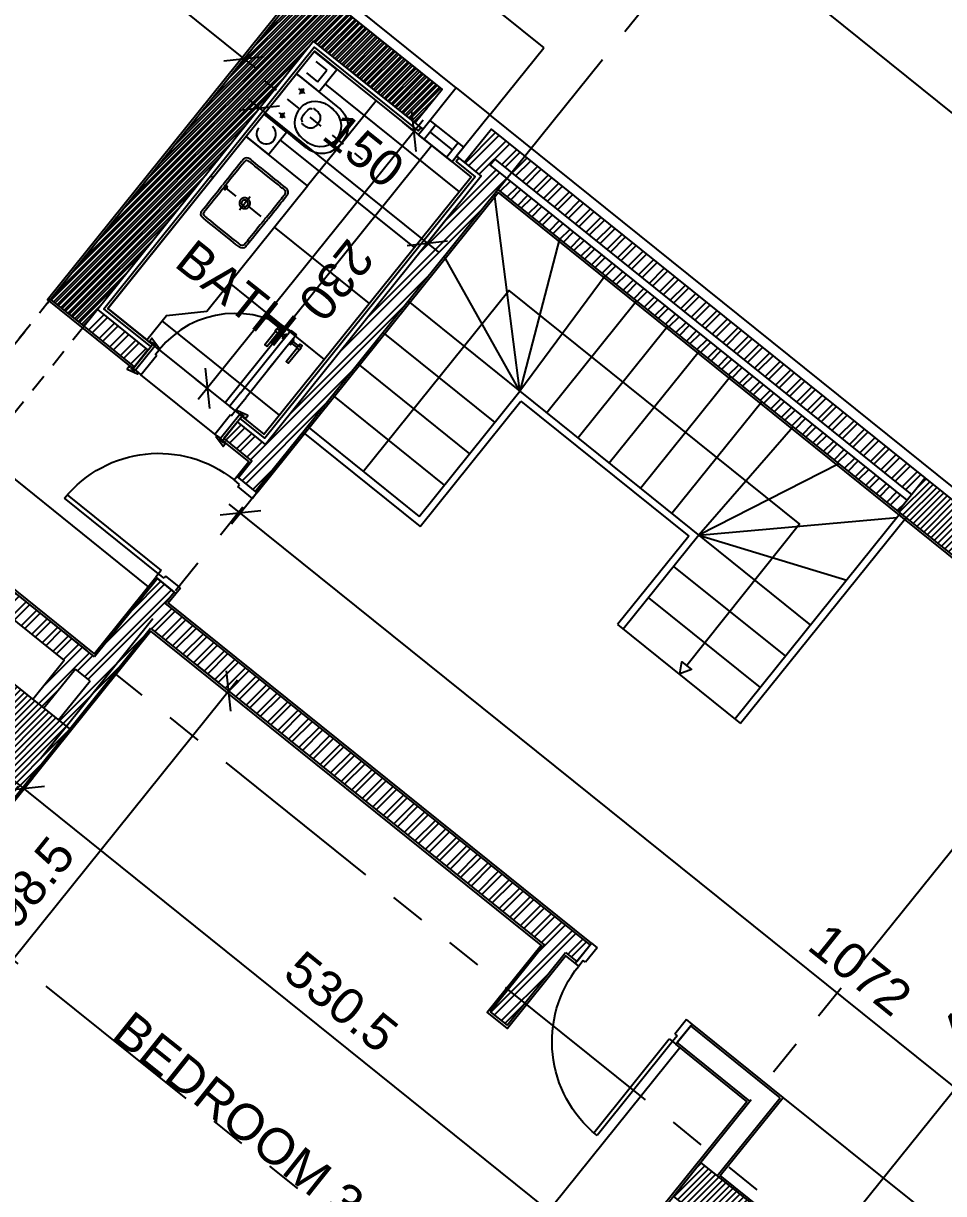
# Model space of a CAD drawing. Extents: x 186.8 to 246.9, y -2.6 to 70.8.
# Drawn here: x 222.35 to 228.77, y 35.06 to 43.21 of the extents above; entities that cross this region are included whole.
import ezdxf
from ezdxf.enums import TextEntityAlignment as Align

# ---------------------------------------------------------------- set-up
doc = ezdxf.new("R2010")
doc.units = 0
doc.header["$MEASUREMENT"] = 0
doc.header["$PDMODE"] = 35
doc.header["$PDSIZE"] = 0.3
for name, pattern in [('AXIS_100$0$A-AXIS$0$PHANTOM', [2.5, 1.25, -0.25, 0.25, -0.25, 0.25, -0.25]), ('CENTER', [2, 1.25, -0.25, 0.25, -0.25]), ('DASHDOTX2', [50.8, 25.4, -12.7, 0, -12.7]), ('S-9-10TH$0$HIDDEN2', [0.1875, 0.125, -0.0625])]:
    doc.linetypes.add(name, pattern=pattern)
doc.layers.get('0').update_dxf_attribs({"linetype": 'CONTINUOUS'})
doc.layers.get('DEFPOINTS').update_dxf_attribs({"linetype": 'CONTINUOUS'})
for name, color, linetype in [('A-ALU', 9, 'CONTINUOUS'), ('A-AXIS-SANITARY', 10, 'DASHDOTX2'), ('A-closet', 252, 'CONTINUOUS'), ('a-dim', 3, 'CONTINUOUS'), ('A-DOORS', 1, 'CONTINUOUS'), ('A-FLOR-PFIX', 61, 'CONTINUOUS'), ('A-FLOR-STRS-ARO', 1, 'CONTINUOUS'), ('A-HATCH-CONC', 8, 'CONTINUOUS'), ('A-HATCH-WALL', 8, 'CONTINUOUS'), ('A-MECHANICAL', 255, 'CONTINUOUS'), ('A-NOMENCLATURE', 3, 'CONTINUOUS'), ('A-PLASTER', 8, 'CONTINUOUS'), ('A-PORTE', 1, 'CONTINUOUS'), ('A-PROJ-TIL-BATH', 8, 'CONTINUOUS'), ('A-PROJECTION', 9, 'CONTINUOUS'), ('a-revetement', 1, 'CONTINUOUS'), ('A-SANIT', 95, 'CONTINUOUS'), ('A-SECT-TILE', 12, 'CONTINUOUS'), ('A-STAIR', 9, 'CONTINUOUS'), ('A-WALL', 4, 'CONTINUOUS'), ('AXIS_100$0$A-AXIS-100', 10, 'AXIS_100$0$A-AXIS$0$PHANTOM'), ('S-9-10TH$0$A-STR 9-10TH', 2, 'CONTINUOUS'), ('S-9-10TH$0$S-DROPBEAM 9-10th', 2, 'S-9-10TH$0$HIDDEN2')]:
    doc.layers.add(name, color=color, linetype=linetype)
doc.styles.add('A100-STEXT', font='ARIAL.TTF', dxfattribs={"height": 0.25})
doc.dimstyles.new('A100-DIM', dxfattribs={"dimtxt": 0.25, "dimasz": 0.2, "dimexe": 0.1, "dimexo": 0.3, "dimgap": 0.1, "dimtad": 1, "dimlfac": 100, "dimrnd": 0.5, "dimdsep": 46, "dimtxsty": 'A100-STEXT', "dimblk1": 'OBLIQUE', "dimblk2": 'OBLIQUE', "dimsah": 1, "dimcen": -0.05, "dimdle": 0.1, "dimclrd": 15, "dimclre": 15, "dimclrt": 256, "dimadec": 0, "dimazin": 0, "dimtfac": 0.28, "dimtix": 1, "dimtmove": 2, "dimatfit": 3, "dimldrblk": 'OBLIQUE', "dimfxl": 0, "dimtolj": 1, "dimarcsym": 0})
pattern_1 = [(45, (195.38718, -3e-10), (-0.06629126, 0.06629126), []), (45, (195.43137, -3e-10), (-0.06629126, 0.06629126), [])]
pattern_2 = [(45, (195.387175, -3e-10), (-0.022097087, 0.022097087), [])]
pattern_3 = [(45, (195.38718, -3e-10), (-0.06629126, 0.06629126), []), (45, (195.43137, -3e-10), (-0.06629126, 0.06629126), [])]

# ---------------------------------------------------------------- blocks, each defined once
blk = doc.blocks.new('P90E18D')
at = {"layer": 'A-PORTE'}
for p, q in [((0, 0), (0.05, 0)), ((0, -0.18), (0, 0)), ((0.05, 0), (0.05, -0.13)), ((0.9, 0), (0.85, 0)), ((0.85, 0), (0.85, -0.13)), ((0.9, -0.18), (0.9, 0)), ((0.05, -0.13), (0.03, -0.13)), ((0.03, -0.13), (0.03, -0.18)), ((0.85, -0.13), (0.87, -0.13)), ((0.87, -0.13), (0.87, -0.18)), ((0.03, -0.18), (0, -0.18)), ((0.06, -0.18), (0.02, -0.18)), ((0.03, -0.18), (0.03, -1.02)), ((0.06, -1.02), (0.06, -0.18)), ((0.87, -0.18), (0.9, -0.18))]:
    blk.add_line(p, q, dxfattribs=at)
blk.add_arc((0.03, -0.18), 0.84, 270, 360, dxfattribs=at)
blk = doc.blocks.new('_OBLIQUE')
at = {"color": 0, "linetype": 'ByBlock'}
blk.add_line((-0.5, -0.5), (0.5, 0.5), dxfattribs=at)
blk = doc.blocks.new('*D47')
at = {"layer": 'a-dim', "color": 15, "lineweight": -2}
for p, q in [((221.5337, 44.8634), (223.9689, 42.905)), ((221.6736, 44.8778), (221.549, 44.7228)), ((223.624, 42.6356), (223.9537, 43.0456))]:
    blk.add_line(p, q, dxfattribs=at)
at = {"layer": 'DEFPOINTS', "color": 0}
for p in [(221.8616, 45.1116), (223.891, 42.9677), (223.436, 42.4019)]:
    blk.add_point(p, dxfattribs=at)
at = {"layer": 'a-dim', "color": 15, "lineweight": -2, "xscale": 0.2, "yscale": 0.2, "zscale": 0.2}
for p, rotation in [((221.6116, 44.8007), 141.1937093677379), ((223.891, 42.9677), 321.1937093677379)]:
    blk.add_blockref('_OBLIQUE', p, dxfattribs=dict(at, rotation=rotation))
at = {"layer": 'a-dim', "insert": (222.894, 44.0616), "char_height": 0.25, "attachment_point": 5, "rotation": 321.19371, "style": 'A100-STEXT'}
blk.add_mtext('\\A1;292.5', dxfattribs=at)
blk = doc.blocks.new('A$C4412624D')
for points in [[(-363.316505, 205.931824, 0), (-369.377186, 205.812927, 0), (-385.619804, 204.401184, 0), (-409.135235, 200.113983, 0), (-437.014357, 191.368836, 0), (-466.348038, 176.583069, 0), (-494.227158, 154.174194, 0), (-517.742592, 122.559601, 0), (-533.985207, 80.156738, 0), (-540.045876, 25.382996, 0)], [(-497.934326, 27.701111, 0), (-497.803253, 31.697464, 0), (-496.723526, 42.562134, 0), (-493.665352, 58.608521, 0), (-487.598946, 78.150055, 0), (-477.494526, 99.500153, 0), (-462.322313, 120.972229, 0), (-441.052518, 140.879669, 0), (-412.655359, 157.53595, 0), (-376.101051, 169.254425, 0)], [(-283.871368, 169.254578, 0), (-285.531082, 169.495087, 0), (-290.24971, 170.096344, 0), (-297.636414, 170.87796, 0), (-307.300392, 171.659577, 0), (-318.850838, 172.260834, 0), (-331.896935, 172.501343, 0), (-346.047874, 172.200714, 0), (-360.912849, 171.17862, 0), (-376.101044, 169.254608, 0)], [(-7.305237, 205.931824, 0), (-19.51413, 205.931824, 0), (-52.233948, 205.931824, 0), (-99.604431, 205.931824, 0), (-155.76532, 205.931824, 0), (-214.856354, 205.931793, 0), (-271.017242, 205.931793, 0), (-318.387726, 205.931793, 0), (-351.107536, 205.931763, 0), (-363.316406, 205.931763, 0)], [(-167.899292, 27.713638, 0), (-167.94632, 31.783478, 0), (-168.779755, 42.831787, 0), (-171.43811, 59.116745, 0), (-176.960022, 78.896546, 0), (-186.383972, 100.429382, 0), (-200.748535, 121.973389, 0), (-221.092255, 141.786835, 0), (-248.453674, 158.127808, 0), (-283.871368, 169.254547, 0)], [(-7.305237, 205.931824, 0), (-7.054718, 205.891724, 0), (-6.383331, 205.746399, 0), (-5.411285, 205.458283, 0), (-4.258881, 204.989777, 0), (-3.046356, 204.303314, 0), (-1.893951, 203.361298, 0), (-0.921936, 202.126221, 0), (-0.250519, 200.560455, 0), (0, 198.626465, 0)], [(-0.000031, 198.626618, 0), (-0.000031, 186.942688, 0), (-0.000031, 155.629791, 0), (-0.000031, 110.296204, 0), (-0.000031, 56.550171, 0), (0, 0, 0), (0, -53.746025, 0), (0, -99.079628, 0), (0.000031, -130.392528, 0), (0.000031, -142.076446, 0)], [(-239.127029, 93.496338, 0), (-244.453003, 93.570557, 0), (-249.945557, 93.674713, 0), (-255.392944, 93.798554, 0), (-260.583328, 93.931671, 0), (-265.304947, 94.063751, 0), (-269.345993, 94.184479, 0), (-272.494675, 94.283508, 0), (-274.5392, 94.350495, 0), (-275.267776, 94.375122, 0), (-275.267746, 94.375122, 0), (-277.177994, 94.160919, 0), (-282.297455, 93.202637, 0), (-289.709213, 91.026795, 0), (-298.496338, 87.159912, 0), (-307.741928, 81.128479, 0), (-316.529068, 72.45903, 0), (-323.940826, 60.67807, 0), (-329.060295, 45.312103, 0), (-330.970551, 25.887634, 0)], [(-222.988953, 73.828949, 0), (-223.338638, 74.133179, 0), (-224.304276, 74.948532, 0), (-225.760712, 76.128952, 0), (-227.582809, 77.528443, 0), (-229.645447, 79.000946, 0), (-231.823486, 80.400421, 0), (-233.99176, 81.580872, 0), (-236.025146, 82.39621, 0), (-237.798523, 82.70047, 0)], [(-128.633087, 134.554077, 0), (-126.879395, 134.554077, 0), (-122.179504, 134.554077, 0), (-115.375183, 134.554077, 0), (-107.308197, 134.554077, 0), (-98.820343, 134.554108, 0), (-90.753357, 134.554108, 0), (-83.949036, 134.554108, 0), (-79.249146, 134.554138, 0), (-77.495453, 134.554138, 0)], [(-93.019531, 135.467438, 0), (-93.196075, 137.437134, 0), (-93.705109, 139.291046, 0), (-94.515656, 140.998169, 0), (-95.596771, 142.527588, 0), (-96.917511, 143.848328, 0), (-98.446899, 144.929444, 0), (-100.154022, 145.740021, 0), (-102.007935, 146.249054, 0), (-103.977631, 146.425629, 0), (-103.977631, 146.425537, 0), (-105.947327, 146.248993, 0), (-107.801239, 145.73996, 0), (-109.508362, 144.929413, 0), (-111.03775, 143.848328, 0), (-112.358459, 142.527588, 0), (-113.439575, 140.99823, 0), (-114.250092, 139.291107, 0), (-114.759094, 137.437256, 0), (-114.935638, 135.46759, 0), (-114.93573, 135.467438, 0), (-114.759186, 133.497742, 0), (-114.250153, 131.643829, 0), (-113.439606, 129.936707, 0), (-112.35849, 128.407288, 0), (-111.03775, 127.086548, 0), (-109.508362, 126.005432, 0), (-107.801239, 125.194855, 0), (-105.947327, 124.685822, 0), (-103.977631, 124.509247, 0), (-103.977631, 124.509339, 0), (-102.007935, 124.685883, 0), (-100.154022, 125.194916, 0), (-98.446899, 126.005463, 0), (-96.917511, 127.086548, 0), (-95.596802, 128.407288, 0), (-94.515686, 129.936646, 0), (-93.70517, 131.643768, 0), (-93.196167, 133.49762, 0), (-93.019623, 135.467285, 0)], [(-103.977631, 156.470307, 0), (-103.977631, 154.841889, 0), (-103.977631, 150.477722, 0), (-103.977631, 144.159454, 0), (-103.977631, 136.668732, 0), (-103.977661, 128.787171, 0), (-103.977661, 121.296448, 0), (-103.977661, 114.97818, 0), (-103.977692, 110.614014, 0), (-103.977692, 108.985626, 0)], [(-363.316505, -149.381658, 0), (-369.377186, -149.461094, 0), (-385.619804, -148.580885, 0), (-409.135235, -145.063267, 0), (-437.014357, -137.230472, 0), (-466.348038, -123.404728, 0), (-494.227158, -101.908272, 0), (-517.742592, -71.063339, 0), (-533.985207, -29.192154, 0), (-540.045876, 25.383057, 0)], [(-497.934326, 27.701111, 0), (-497.877174, 23.658875, 0), (-496.982231, 12.679642, 0), (-494.164284, -3.515335, 0), (-488.338104, -23.204819, 0), (-478.41848, -44.667587, 0), (-463.320183, -66.182388, 0), (-441.957998, -86.028, 0), (-413.246702, -102.483177, 0), (-376.101074, -113.826691, 0)], [(-239.127029, -38.068466, 0), (-244.453003, -38.14267, 0), (-249.945557, -38.246841, 0), (-255.392944, -38.370651, 0), (-260.583328, -38.503769, 0), (-265.304947, -38.635849, 0), (-269.345993, -38.756561, 0), (-272.494675, -38.855591, 0), (-274.5392, -38.922577, 0), (-275.267776, -38.947189, 0), (-275.267746, -38.947235, 0), (-277.177994, -38.733047, 0), (-282.297455, -37.774811, 0), (-289.709213, -35.599045, 0), (-298.496338, -31.732208, 0), (-307.741928, -25.700821, 0), (-316.529068, -17.031387, 0), (-323.940826, -5.250381, 0), (-329.060295, 10.115692, 0), (-330.970551, 29.540344, 0)], [(-167.899292, 27.713638, 0), (-167.835449, 23.744888, 0), (-168.391693, 12.949295, 0), (-170.689728, -3.00711, 0), (-175.851273, -22.458359, 0), (-184.998032, -43.738403, 0), (-199.251709, -65.181274, 0), (-219.733994, -85.120949, 0), (-247.56662, -101.891426, 0), (-283.871277, -113.826691, 0)], [(-222.988953, 73.828949, 0), (-222.415253, 72.286972, 0), (-220.969742, 67.851441, 0), (-219.065781, 60.807938, 0), (-217.11673, 51.442078, 0), (-215.53595, 40.039414, 0), (-214.736816, 26.885574, 0), (-215.132675, 12.266113, 0), (-217.136887, -3.533356, 0), (-221.162842, -20.227234, 0)], [(-221.162796, -20.227218, 0), (-221.512482, -20.531448, 0), (-222.478119, -21.346786, 0), (-223.934555, -22.527222, 0), (-225.756668, -23.926681, 0), (-227.819305, -25.39917, 0), (-229.99733, -26.79863, 0), (-232.165619, -27.97905, 0), (-234.19902, -28.794388, 0), (-235.972382, -29.098617, 0)], [(-128.633087, -79.126785, 0), (-126.879395, -79.126785, 0), (-122.179504, -79.126785, 0), (-115.375183, -79.126785, 0), (-107.308197, -79.126793, 0), (-98.820343, -79.126793, 0), (-90.753357, -79.1268, 0), (-83.949036, -79.1268, 0), (-79.249146, -79.126808, 0), (-77.495453, -79.126816, 0)], [(-93.019531, -80.039558, 0), (-93.196075, -78.069855, 0), (-93.705109, -76.215965, 0), (-94.515656, -74.508842, 0), (-95.596771, -72.979439, 0), (-96.917511, -71.658707, 0), (-98.446899, -70.577591, 0), (-100.154022, -69.767044, 0), (-102.007935, -69.258026, 0), (-103.977631, -69.081474, 0), (-103.977631, -69.081459, 0), (-105.947327, -69.258011, 0), (-107.801239, -69.767036, 0), (-109.508362, -70.577583, 0), (-111.03775, -71.658699, 0), (-112.358459, -72.979431, 0), (-113.439575, -74.508835, 0), (-114.250092, -76.21595, 0), (-114.759094, -78.069839, 0), (-114.935638, -80.039543, 0), (-114.93573, -80.039558, 0), (-114.759186, -82.009262, 0), (-114.250153, -83.863159, 0), (-113.439606, -85.570282, 0), (-112.35849, -87.099686, 0), (-111.03775, -88.420425, 0), (-109.508362, -89.501541, 0), (-107.801239, -90.312088, 0), (-105.947327, -90.821113, 0), (-103.977631, -90.997673, 0), (-103.977631, -90.997658, 0), (-102.007935, -90.821106, 0), (-100.154022, -90.31208, 0), (-98.446899, -89.501533, 0), (-96.917511, -88.420418, 0), (-95.596802, -87.099678, 0), (-94.515686, -85.570274, 0), (-93.70517, -83.863144, 0), (-93.196167, -82.009254, 0), (-93.019623, -80.039543, 0)], [(-103.977631, -101.042419, 0), (-103.977631, -99.414001, 0), (-103.977631, -95.049827, 0), (-103.977631, -88.731552, 0), (-103.977631, -81.240814, 0), (-103.977661, -73.359253, 0), (-103.977661, -65.868515, 0), (-103.977661, -59.550239, 0), (-103.977692, -55.186066, 0), (-103.977692, -53.557648, 0)], [(-283.871368, -113.826683, 0), (-285.531082, -114.067184, 0), (-290.24971, -114.668434, 0), (-297.636414, -115.450065, 0), (-307.300392, -116.231693, 0), (-318.850838, -116.832943, 0), (-331.896935, -117.073444, 0), (-346.047874, -116.772819, 0), (-360.912849, -115.750694, 0), (-376.101044, -113.826691, 0)], [(-7.305237, -149.381658, 0), (-19.51413, -149.381658, 0), (-52.233948, -149.381658, 0), (-99.604431, -149.381658, 0), (-155.76532, -149.381658, 0), (-214.856354, -149.38166, 0), (-271.017242, -149.38166, 0), (-318.387726, -149.38166, 0), (-351.107536, -149.381662, 0), (-363.316406, -149.381662, 0)], [(-7.305237, -149.381658, 0), (-7.054718, -149.341568, 0), (-6.383331, -149.196247, 0), (-5.411285, -148.908123, 0), (-4.258881, -148.439623, 0), (-3.046356, -147.753174, 0), (-1.893951, -146.811207, 0), (-0.921936, -145.576141, 0), (-0.250519, -144.010414, 0), (0, -142.076446, 0)]]:
    blk.add_polyline3d(points)
at = {"layer": 'A-AXIS-SANITARY', "linetype": 'CENTER', "ltscale": 0.1}
blk.add_line((136.288241, 26.88557), (-721.794139, 26.885582), dxfattribs=at)
blk = doc.blocks.new('A$C6D442EC4')
at = {"layer": 'A-AXIS-SANITARY', "linetype": 'CENTER', "ltscale": 0.1}
blk.add_line((-0.0027, 0.3461), (-0.0027, -0.0992), dxfattribs=at)
at = {"layer": 'A-FLOR-PFIX', "ltscale": 0.5}
for points in [[(-0.0025, 0.3948), (-0.0051, 0.3948), (-0.0125, 0.3948), (-0.0239, 0.3948), (-0.0388, 0.3948), (-0.0564, 0.3948), (-0.076, 0.3948), (-0.1187, 0.3948), (-0.1614, 0.3948), (-0.181, 0.3948), (-0.1986, 0.3948), (-0.2135, 0.3948), (-0.225, 0.3948), (-0.2323, 0.3948), (-0.235, 0.3948), (-0.2405, 0.394), (-0.246, 0.3919), (-0.2556, 0.3842), (-0.2625, 0.3736), (-0.2651, 0.362), (-0.2651, 0.361), (-0.2651, 0.3583), (-0.2651, 0.3538), (-0.2651, 0.3478), (-0.2651, 0.3316), (-0.2651, 0.3105), (-0.2651, 0.2855), (-0.2651, 0.2577), (-0.2651, 0.1972), (-0.2651, 0.1367), (-0.2651, 0.1088), (-0.2651, 0.0839), (-0.2651, 0.0628), (-0.2651, 0.0466), (-0.2651, 0.0405), (-0.2651, 0.0361), (-0.2651, 0.0333), (-0.2651, 0.0324), (-0.2626, 0.0199), (-0.2557, 0.0096), (-0.2448, 0.0026), (-0.2379, 0.0007), (-0.2303, 0), (-0.2278, 0), (-0.2205, 0), (-0.2093, 0), (-0.1947, 0), (-0.1775, 0), (-0.1582, 0), (-0.1164, 0), (-0.0746, 0), (-0.0553, 0), (-0.0381, 0), (-0.0235, 0), (-0.0123, 0), (-0.005, 0), (-0.0025, 0)], [(-0.0025, 0.3784), (-0.0049, 0.3784), (-0.0118, 0.3784), (-0.0226, 0.3784), (-0.0366, 0.3784), (-0.0531, 0.3784), (-0.0715, 0.3784), (-0.1116, 0.3784), (-0.1517, 0.3784), (-0.1701, 0.3784), (-0.1867, 0.3784), (-0.2006, 0.3784), (-0.2114, 0.3784), (-0.2183, 0.3784), (-0.2208, 0.3784), (-0.2288, 0.3778), (-0.2351, 0.3761), (-0.2399, 0.3735), (-0.2434, 0.37), (-0.2472, 0.361), (-0.2481, 0.3502), (-0.2481, 0.3493), (-0.2481, 0.3468), (-0.2481, 0.3427), (-0.2481, 0.3371), (-0.2481, 0.322), (-0.2481, 0.3025), (-0.2481, 0.2793), (-0.2481, 0.2535), (-0.2481, 0.1974), (-0.2481, 0.1413), (-0.2481, 0.1155), (-0.2481, 0.0924), (-0.2481, 0.0728), (-0.2481, 0.0577), (-0.2481, 0.0522), (-0.2481, 0.048), (-0.2481, 0.0455), (-0.2481, 0.0446), (-0.2472, 0.0339), (-0.2434, 0.0249), (-0.2399, 0.0214), (-0.2351, 0.0187), (-0.2288, 0.017), (-0.2208, 0.0164), (-0.2183, 0.0164), (-0.2114, 0.0164), (-0.2006, 0.0164), (-0.1867, 0.0164), (-0.1701, 0.0164), (-0.1517, 0.0164), (-0.1116, 0.0164), (-0.0715, 0.0164), (-0.0531, 0.0164), (-0.0366, 0.0164), (-0.0226, 0.0164), (-0.0118, 0.0164), (-0.0049, 0.0164), (-0.0025, 0.0164)], [(-0.0026, 0.3948), (0, 0.3948), (0.0074, 0.3948), (0.0188, 0.3948), (0.0337, 0.3948), (0.0513, 0.3948), (0.0709, 0.3948), (0.1136, 0.3948), (0.1563, 0.3948), (0.176, 0.3948), (0.1936, 0.3948), (0.2084, 0.3948), (0.2199, 0.3948), (0.2273, 0.3948), (0.2299, 0.3948), (0.2355, 0.394), (0.2409, 0.3919), (0.2506, 0.3842), (0.2574, 0.3736), (0.26, 0.362), (0.26, 0.361), (0.26, 0.3583), (0.26, 0.3538), (0.26, 0.3478), (0.26, 0.3316), (0.26, 0.3105), (0.26, 0.2856), (0.26, 0.2578), (0.26, 0.1974), (0.26, 0.137), (0.26, 0.1092), (0.26, 0.0843), (0.26, 0.0632), (0.26, 0.047), (0.26, 0.041), (0.26, 0.0366), (0.26, 0.0338), (0.26, 0.0329), (0.2574, 0.0212), (0.2506, 0.0106), (0.2409, 0.003), (0.2355, 0.0008), (0.2299, 0), (0.2273, 0), (0.2199, 0), (0.2084, 0), (0.1936, 0), (0.176, 0), (0.1563, 0), (0.1136, 0), (0.0709, 0), (0.0513, 0), (0.0337, 0), (0.0188, 0), (0.0074, 0), (0, 0), (-0.0026, 0)], [(-0.0026, 0.3784), (-0.0002, 0.3784), (0.0068, 0.3784), (0.0175, 0.3784), (0.0315, 0.3784), (0.048, 0.3784), (0.0665, 0.3784), (0.1065, 0.3784), (0.1466, 0.3784), (0.1651, 0.3784), (0.1816, 0.3784), (0.1955, 0.3784), (0.2063, 0.3784), (0.2132, 0.3784), (0.2157, 0.3784), (0.2237, 0.3778), (0.23, 0.3761), (0.2348, 0.3735), (0.2383, 0.37), (0.2421, 0.361), (0.243, 0.3502), (0.243, 0.3493), (0.243, 0.3468), (0.243, 0.3427), (0.243, 0.3371), (0.243, 0.322), (0.243, 0.3025), (0.243, 0.2793), (0.243, 0.2535), (0.243, 0.1974), (0.243, 0.1413), (0.243, 0.1155), (0.243, 0.0924), (0.243, 0.0728), (0.243, 0.0577), (0.243, 0.0522), (0.243, 0.048), (0.243, 0.0455), (0.243, 0.0446), (0.2421, 0.0339), (0.2383, 0.0249), (0.2348, 0.0214), (0.23, 0.0187), (0.2237, 0.017), (0.2157, 0.0164), (0.2132, 0.0164), (0.2063, 0.0164), (0.1955, 0.0164), (0.1816, 0.0164), (0.1651, 0.0164), (0.1466, 0.0164), (0.1065, 0.0164), (0.0665, 0.0164), (0.048, 0.0164), (0.0315, 0.0164), (0.0175, 0.0164), (0.0068, 0.0164), (-0.0002, 0.0164), (-0.0026, 0.0164)], [(-0.0408, 0.1997), (-0.0406, 0.2035), (-0.04, 0.2073), (-0.0391, 0.2109), (-0.0378, 0.2144), (-0.0362, 0.2176), (-0.0343, 0.2208), (-0.0322, 0.2237), (-0.0297, 0.2263), (-0.0271, 0.2288), (-0.0242, 0.2309), (-0.021, 0.2328), (-0.0177, 0.2344), (-0.0143, 0.2357), (-0.0107, 0.2366), (-0.0069, 0.2372), (-0.0031, 0.2374), (0.0008, 0.2372), (0.0045, 0.2366), (0.0081, 0.2357), (0.0116, 0.2344), (0.0149, 0.2328), (0.018, 0.2309), (0.0209, 0.2288), (0.0236, 0.2263), (0.026, 0.2237), (0.0282, 0.2208), (0.0301, 0.2176), (0.0317, 0.2144), (0.0329, 0.2109), (0.0339, 0.2073), (0.0344, 0.2035), (0.0346, 0.1997), (0.0344, 0.1958), (0.0339, 0.1921), (0.0329, 0.1885), (0.0317, 0.185), (0.0301, 0.1817), (0.0282, 0.1786), (0.026, 0.1757), (0.0236, 0.173), (0.0209, 0.1706), (0.018, 0.1684), (0.0149, 0.1665), (0.0116, 0.1649), (0.0081, 0.1637), (0.0045, 0.1627), (0.0008, 0.1622), (-0.0031, 0.162), (-0.0069, 0.1622), (-0.0107, 0.1627), (-0.0143, 0.1637), (-0.0177, 0.1649), (-0.021, 0.1665), (-0.0242, 0.1684), (-0.0271, 0.1706), (-0.0297, 0.173), (-0.0322, 0.1757), (-0.0343, 0.1786), (-0.0362, 0.1817), (-0.0378, 0.185), (-0.0391, 0.1885), (-0.04, 0.1921), (-0.0406, 0.1958), (-0.0408, 0.1997), (-0.0408, 0.1997)], [(-0.0257, 0.1997), (-0.0256, 0.202), (-0.0252, 0.2042), (-0.0247, 0.2064), (-0.0239, 0.2085), (-0.023, 0.2105), (-0.0218, 0.2123), (-0.0205, 0.2141), (-0.0191, 0.2157), (-0.0175, 0.2171), (-0.0157, 0.2184), (-0.0139, 0.2196), (-0.0119, 0.2205), (-0.0098, 0.2213), (-0.0076, 0.2218), (-0.0054, 0.2222), (-0.0031, 0.2223), (-0.0008, 0.2222), (0.0015, 0.2218), (0.0037, 0.2213), (0.0057, 0.2205), (0.0077, 0.2196), (0.0096, 0.2184), (0.0113, 0.2171), (0.0129, 0.2157), (0.0144, 0.2141), (0.0157, 0.2123), (0.0168, 0.2105), (0.0178, 0.2085), (0.0185, 0.2064), (0.0191, 0.2042), (0.0194, 0.202), (0.0196, 0.1997), (0.0194, 0.1974), (0.0191, 0.1951), (0.0185, 0.1929), (0.0178, 0.1909), (0.0168, 0.1889), (0.0157, 0.187), (0.0144, 0.1853), (0.0129, 0.1837), (0.0113, 0.1822), (0.0096, 0.1809), (0.0077, 0.1798), (0.0057, 0.1788), (0.0037, 0.1781), (0.0015, 0.1775), (-0.0008, 0.1772), (-0.0031, 0.1771), (-0.0054, 0.1772), (-0.0076, 0.1775), (-0.0098, 0.1781), (-0.0119, 0.1788), (-0.0139, 0.1798), (-0.0157, 0.1809), (-0.0175, 0.1822), (-0.0191, 0.1837), (-0.0205, 0.1853), (-0.0218, 0.187), (-0.023, 0.1889), (-0.0239, 0.1909), (-0.0247, 0.1929), (-0.0252, 0.1951), (-0.0256, 0.1974), (-0.0257, 0.1997), (-0.0257, 0.1997)], [(-0.0176, 0.0295), (-0.0176, 0.0302), (-0.0173, 0.0308), (-0.017, 0.0315), (-0.0165, 0.0321), (-0.0158, 0.0326), (-0.0151, 0.0332), (-0.0142, 0.0337), (-0.0132, 0.0341), (-0.011, 0.0349), (-0.0084, 0.0355), (-0.0056, 0.0359), (-0.0026, 0.036), (0.0004, 0.0359), (0.0033, 0.0355), (0.0058, 0.0349), (0.0081, 0.0341), (0.009, 0.0337), (0.0099, 0.0332), (0.0107, 0.0326), (0.0113, 0.0321), (0.0118, 0.0315), (0.0122, 0.0308), (0.0124, 0.0302), (0.0125, 0.0295), (0.0124, 0.0288), (0.0122, 0.0282), (0.0118, 0.0276), (0.0113, 0.027), (0.0107, 0.0264), (0.0099, 0.0258), (0.009, 0.0253), (0.0081, 0.0249), (0.0058, 0.0241), (0.0033, 0.0235), (0.0004, 0.0231), (-0.0026, 0.023), (-0.0056, 0.0231), (-0.0084, 0.0235), (-0.011, 0.0241), (-0.0132, 0.0249), (-0.0142, 0.0253), (-0.0151, 0.0258), (-0.0158, 0.0264), (-0.0165, 0.027), (-0.017, 0.0276), (-0.0173, 0.0282), (-0.0176, 0.0288), (-0.0176, 0.0295), (-0.0176, 0.0295)]]:
    blk.add_lwpolyline(points, dxfattribs=at)
at = {"layer": 'A-SANIT', "ltscale": 0.5}
for points in [[(-0.0614, 0.1997), (-0.0031, 0.1997)], [(0.0553, 0.1997), (-0.0031, 0.1997)]]:
    blk.add_lwpolyline(points, dxfattribs=at)
blk = doc.blocks.new('A$C3DEF75EA')
at = {"layer": 'A-DOORS'}
for p, q in [((-0.11, 0.68), (-0.06, 0.68)), ((-0.11, 0.56), (-0.11, 0.68)), ((-0.06, 0.68), (-0.06, 0.56)), ((-0.167, 0.63), (-0.193, 0.63)), ((-0.193, 0.625), (-0.193, 0.63)), ((-0.193, 0.61), (-0.193, 0.615)), ((-0.167, 0.61), (-0.193, 0.61)), ((-0.19, 0.63), (-0.19, 0.6445)), ((-0.19, 0.4905), (-0.19, 0.61)), ((-0.1705, 0.645), (-0.1895, 0.645)), ((-0.17, 0.63), (-0.17, 0.6445)), ((-0.17, 0.4905), (-0.17, 0.61)), ((-0.167, 0.6275), (-0.167, 0.63)), ((-0.12, 0.6275), (-0.167, 0.6275)), ((-0.167, 0.61), (-0.167, 0.6125)), ((-0.12, 0.6125), (-0.167, 0.6125)), ((-0.12, 0.602), (-0.12, 0.638)), ((-0.11, 0.64), (-0.118, 0.64)), ((-0.11, 0.6), (-0.118, 0.6)), ((-0.11, 0.6), (-0.11, 0.64)), ((-0.06, 0.64), (-0.052, 0.64)), ((-0.06, 0.6), (-0.06, 0.64)), ((-0.06, 0.6), (-0.052, 0.6)), ((-0.05, 0.602), (-0.05, 0.638)), ((-0.05, 0.6275), (-0.003, 0.6275)), ((-0.05, 0.6125), (-0.003, 0.6125)), ((-0.003, 0.63), (0.023, 0.63)), ((-0.003, 0.6275), (-0.003, 0.63)), ((-0.003, 0.61), (-0.003, 0.6125)), ((-0.003, 0.61), (0.023, 0.61)), ((0, 0.63), (0, 0.6445)), ((0, 0.4905), (0, 0.61)), ((0.0005, 0.645), (0.0195, 0.645)), ((0.02, 0.63), (0.02, 0.6445)), ((0.02, 0.4905), (0.02, 0.61)), ((0.023, 0.625), (0.023, 0.63)), ((0.023, 0.61), (0.023, 0.615)), ((-0.1705, 0.49), (-0.1895, 0.49)), ((-0.11, 0.12), (-0.11, 0.56)), ((-0.06, 0.56), (-0.06, 0.12)), ((0.0005, 0.49), (0.0195, 0.49)), ((-0.11, 0.483), (-0.11, 0.36)), ((-0.06, 0.483), (-0.06, 0.36)), ((-0.11, 0.12), (-0.11, 0)), ((-0.06, 0), (-0.06, 0.12)), ((-0.809, 0), (-0.781, 0.009)), ((-0.809, 0.009), (-0.781, 0)), ((0.009, 0), (-0.019, 0.009)), ((0.009, 0.009), (-0.019, 0)), ((-0.11, 0), (-0.06, 0)), ((-0.809, -0.215), (-0.781, -0.224)), ((-0.809, -0.224), (-0.781, -0.215)), ((0.009, -0.215), (-0.019, -0.224)), ((0.009, -0.224), (-0.019, -0.215))]:
    blk.add_line(p, q, dxfattribs=at)
at = {"layer": 'A-DOORS', "color": 8}
for p, q in [((-0.74, 0), (-0.06, 0)), ((-0.07, -0.215), (-0.73, -0.215))]:
    blk.add_line(p, q, dxfattribs=at)
at = {"layer": 'A-DOORS'}
for points in [[(-0.81, 0), (-0.825, 0), (-0.825, 0.01), (-0.83, 0.01), (-0.83, 0.03), (-0.7518, 0.0104, -0.381769), (-0.75, 0.0084), (-0.75, 0), (-0.78, 0), (-0.78, 0.01), (-0.81, 0.01), (-0.81, 0)], [(0.01, 0), (0.025, 0), (0.025, 0.01), (0.03, 0.01), (0.03, 0.03), (-0.0482, 0.0104, 0.381769), (-0.05, 0.0084), (-0.05, 0), (-0.02, 0), (-0.02, 0.01), (0.01, 0.01), (0.01, 0)], [(-0.81, -0.215), (-0.825, -0.215), (-0.825, -0.225), (-0.83, -0.225), (-0.83, -0.245), (-0.7518, -0.2254, 0.381769), (-0.75, -0.2234), (-0.75, -0.215), (-0.78, -0.215), (-0.78, -0.225), (-0.81, -0.225), (-0.81, -0.215)], [(0.01, -0.215), (0.025, -0.215), (0.025, -0.225), (0.03, -0.225), (0.03, -0.245), (-0.0482, -0.2254, -0.381769), (-0.05, -0.2234), (-0.05, -0.215), (-0.02, -0.215), (-0.02, -0.225), (0.01, -0.225), (0.01, -0.215)]]:
    blk.add_lwpolyline(points, format="xyb", dxfattribs=at)
for points in [[(-0.809, 0), (-0.781, 0), (-0.781, 0.009), (-0.809, 0.009)], [(0.009, 0), (-0.019, 0), (-0.019, 0.009), (0.009, 0.009)], [(-0.809, -0.215), (-0.781, -0.215), (-0.781, -0.224), (-0.809, -0.224)], [(0.009, -0.215), (-0.019, -0.215), (-0.019, -0.224), (0.009, -0.224)]]:
    blk.add_lwpolyline(points, close=True, dxfattribs=at)
for points in [[(-0.8, -0.215), (-0.8, 0), (-0.78, 0), (-0.78, -0.215), (-0.8, -0.215)], [(-0.73, -0.04), (-0.74, -0.04), (-0.74, 0), (-0.78, 0)], [(-0.78, 0), (-0.78, -0.215), (-0.73, -0.215), (-0.73, -0.04)], [(0, -0.215), (0, 0), (-0.02, 0), (-0.02, -0.215), (0, -0.215)], [(-0.07, -0.04), (-0.06, -0.04), (-0.06, 0), (-0.02, 0)], [(-0.02, 0), (-0.02, -0.215), (-0.07, -0.215), (-0.07, -0.04)]]:
    blk.add_lwpolyline(points, dxfattribs=at)
blk.add_arc((-0.0597, -0.0003), 0.6803, 90.02544, 179.97456, dxfattribs=at)
for centre, major_axis, start_param, end_param in [((-0.2006, 0.62), (0.00642, 0.00642), 4.914874, 6.080701), ((-0.1895, 0.6445), (-0.000354, 0.000354), -0.785398, 0.785398), ((-0.1705, 0.6445), (0.000354, 0.000354), 5.497787, 7.068583), ((-0.149, 0.62), (0.0138, 0.0138), 1.961403, 2.750986), ((-0.118, 0.638), (-0.00141, 0.00141), -0.785398, 0.785398), ((-0.118, 0.602), (0.00141, 0.00141), 2.356194, 3.926991), ((-0.052, 0.638), (0.00141, 0.00141), 5.497787, 7.068583), ((-0.052, 0.602), (-0.00141, 0.00141), 2.356194, 3.926991), ((-0.021, 0.62), (0.0138, 0.0138), 5.102996, 5.892578), ((0.0005, 0.6445), (-0.000354, 0.000354), -0.785398, 0.785398), ((0.0195, 0.6445), (0.000354, 0.000354), 5.497787, 7.068583), ((0.0306, 0.62), (0.00642, 0.00642), 1.773281, 2.939108), ((-0.1895, 0.4905), (0.000354, 0.000354), 2.356194, 3.926991), ((-0.1705, 0.4905), (-0.000354, 0.000354), 2.356194, 3.926991), ((0.0005, 0.4905), (0.000354, 0.000354), 2.356194, 3.926991), ((0.0195, 0.4905), (-0.000354, 0.000354), 2.356194, 3.926991)]:
    blk.add_ellipse(centre, major_axis=major_axis, ratio=1, start_param=start_param, end_param=end_param, dxfattribs=at)
blk = doc.blocks.new('A$C767F1EFC')
blk.add_lwpolyline([(-0.2, -0.2), (0, -0.2), (0, 0), (-0.2, 0)], close=True)
blk.add_arc((-0.1, -0.1), 0.0676, 180, 90)
blk = doc.blocks.new('A$C14A67201')
for p, q in [((-0.1486, -0.0485), (-0.0514, -0.0485)), ((-0.0514, -0.1515), (-0.0514, -0.0485)), ((-0.1486, -0.1515), (-0.0514, -0.1515))]:
    blk.add_line(p, q)
blk.add_lwpolyline([(-0.2, -0.2), (0, -0.2), (0, 0), (-0.2, 0)], close=True)
blk = doc.blocks.new('A$C59A015EB')
at = {"layer": 'A-ALU'}
for p, q in [((29.8014, 42.5387), (29.72, 42.4374)), ((29.8404, 42.5074), (29.7589, 42.4061)), ((30.0352, 42.3507), (29.8014, 42.5387)), ((29.9537, 42.2494), (29.72, 42.4374)), ((29.7997, 42.4567), (29.9555, 42.3314)), ((29.9962, 42.382), (29.9148, 42.2807)), ((30.0352, 42.3507), (29.9537, 42.2494))]:
    blk.add_line(p, q, dxfattribs=at)
blk = doc.blocks.new('*D131')
at = {"layer": 'a-dim', "color": 15, "lineweight": -2}
for p, q in [((224.4885, 40.5751), (223.8034, 39.7232)), ((232.2978, 33.0204), (223.7882, 39.8638)), ((232.8422, 33.857), (232.1572, 33.0051))]:
    blk.add_line(p, q, dxfattribs=at)
at = {"layer": 'DEFPOINTS', "color": 0}
for p in [(224.6765, 40.8089), (223.8661, 39.8012), (233.0302, 34.0908)]:
    blk.add_point(p, dxfattribs=at)
at = {"layer": 'a-dim', "color": 15, "lineweight": -2, "xscale": 0.2, "yscale": 0.2, "zscale": 0.2}
for p, rotation in [((223.8661, 39.8012), 141.1937093786827), ((232.2199, 33.0831), 321.1937093786827)]:
    blk.add_blockref('_OBLIQUE', p, dxfattribs=dict(at, rotation=rotation))
at = {"layer": 'a-dim', "insert": (228.1856, 36.6195), "char_height": 0.25, "attachment_point": 5, "rotation": 321.19371, "style": 'A100-STEXT'}
blk.add_mtext('\\A1;1072', dxfattribs=at)
blk = doc.blocks.new('*D132')
at = {"layer": 'a-dim', "color": 15, "lineweight": -2}
for p, q in [((227.8356, 34.5327), (230.709, 38.1056)), ((230.6302, 38.0406), (230.5684, 38.0904)), ((227.8822, 34.6235), (227.8204, 34.6733))]:
    blk.add_line(p, q, dxfattribs=at)
at = {"layer": 'DEFPOINTS', "color": 0}
for p in [(230.6463, 38.0277), (230.864, 37.8526), (228.116, 34.4355)]:
    blk.add_point(p, dxfattribs=at)
at = {"layer": 'a-dim', "color": 15, "lineweight": -2, "xscale": 0.2, "yscale": 0.2, "zscale": 0.2}
for p, rotation in [((230.6463, 38.0277), 51.19370936487831), ((227.8983, 34.6106), 231.1937093648783)]:
    blk.add_blockref('_OBLIQUE', p, dxfattribs=dict(at, rotation=rotation))
at = {"layer": 'a-dim', "insert": (229.0948, 36.4619), "char_height": 0.25, "attachment_point": 5, "rotation": 51.19371, "style": 'A100-STEXT'}
blk.add_mtext('\\A1;438.5', dxfattribs=at)
blk = doc.blocks.new('*D134')
at = {"layer": 'a-dim', "color": 15, "lineweight": -2}
for p, q in [((223.5495, 38.7496), (223.7053, 38.6242)), ((221.2232, 35.3783), (223.8459, 38.6395)), ((221.0308, 35.6613), (221.3638, 35.3935))]:
    blk.add_line(p, q, dxfattribs=at)
at = {"layer": 'DEFPOINTS', "color": 0}
for p in [(223.7832, 38.5616), (223.7832, 38.5616), (220.7971, 35.8493)]:
    blk.add_point(p, dxfattribs=at)
at = {"layer": 'a-dim', "color": 15, "lineweight": -2, "xscale": 0.2, "yscale": 0.2, "zscale": 0.2}
for p, rotation in [((223.7832, 38.5616), 51.19370936376686), ((221.2859, 35.4562), 231.1937093637669)]:
    blk.add_blockref('_OBLIQUE', p, dxfattribs=dict(at, rotation=rotation))
at = {"layer": 'a-dim', "insert": (222.3571, 37.1516), "char_height": 0.25, "attachment_point": 5, "rotation": 51.19371, "style": 'A100-STEXT'}
blk.add_mtext('\\A1;398.5', dxfattribs=at)
blk = doc.blocks.new('*D135')
at = {"layer": 'a-dim', "color": 15, "lineweight": -2}
for p, q in [((222.1331, 37.5984), (222.4219, 37.9575)), ((226.5712, 34.4923), (222.2813, 37.9423)), ((226.2671, 34.2738), (226.5559, 34.6329))]:
    blk.add_line(p, q, dxfattribs=at)
at = {"layer": 'DEFPOINTS', "color": 0}
for p in [(222.3593, 37.8796), (221.9451, 37.3646), (226.0791, 34.04)]:
    blk.add_point(p, dxfattribs=at)
at = {"layer": 'a-dim', "color": 15, "lineweight": -2, "xscale": 0.2, "yscale": 0.2, "zscale": 0.2}
for p, rotation in [((222.3593, 37.8796), 141.1937093617621), ((226.4933, 34.555), 321.1937093617621)]:
    blk.add_blockref('_OBLIQUE', p, dxfattribs=dict(at, rotation=rotation))
at = {"layer": 'a-dim', "insert": (224.569, 36.3948), "char_height": 0.25, "attachment_point": 5, "rotation": 321.19371, "style": 'A100-STEXT'}
blk.add_mtext('\\A1;530.5', dxfattribs=at)
blk = doc.blocks.new('*D144')
at = {"layer": 'a-dim', "color": 15, "lineweight": -2}
for p, q in [((225.1385, 42.5405), (223.5718, 40.5923)), ((225.0682, 42.4687), (224.9979, 42.5252)), ((223.6268, 40.6764), (223.5565, 40.7329))]:
    blk.add_line(p, q, dxfattribs=at)
at = {"layer": 'DEFPOINTS', "color": 0}
for p in [(225.3019, 42.2807), (223.6345, 40.6703), (223.8606, 40.4884)]:
    blk.add_point(p, dxfattribs=at)
at = {"layer": 'a-dim', "color": 15, "lineweight": -2, "xscale": 0.2, "yscale": 0.2, "zscale": 0.2}
for p, rotation in [((225.0758, 42.4626), 51.19370935609511), ((223.6345, 40.6703), 231.1937093560951)]:
    blk.add_blockref('_OBLIQUE', p, dxfattribs=dict(at, rotation=rotation))
at = {"layer": 'a-dim', "insert": (224.5326, 41.4237), "char_height": 0.25, "attachment_point": 5, "rotation": 231.19371, "style": 'A100-STEXT'}
blk.add_mtext('\\A1;230', dxfattribs=at)
blk = doc.blocks.new('*D145')
at = {"layer": 'a-dim', "color": 15, "lineweight": -2}
for p, q in [((224.1868, 42.8568), (223.9358, 42.5447)), ((223.9205, 42.6853), (225.2453, 41.6199)), ((225.3557, 41.9167), (225.1047, 41.6046))]:
    blk.add_line(p, q, dxfattribs=at)
at = {"layer": 'DEFPOINTS', "color": 0}
for p in [(224.3748, 43.0905), (225.5437, 42.1505), (225.1674, 41.6826)]:
    blk.add_point(p, dxfattribs=at)
at = {"layer": 'a-dim', "color": 15, "lineweight": -2, "xscale": 0.2, "yscale": 0.2, "zscale": 0.2}
for p, rotation in [((223.9985, 42.6226), 141.1937093204266), ((225.1674, 41.6826), 321.1937093204266)]:
    blk.add_blockref('_OBLIQUE', p, dxfattribs=dict(at, rotation=rotation))
at = {"layer": 'a-dim', "insert": (224.7256, 42.33), "char_height": 0.25, "attachment_point": 5, "rotation": 321.19371, "style": 'A100-STEXT'}
blk.add_mtext('\\A1;150', dxfattribs=at)
blk = doc.blocks.new('*D150')
at = {"layer": 'a-dim', "color": 15, "lineweight": -2}
for p, q in [((220.2424, 35.1596), (220.1058, 34.9897)), ((222.8414, 32.9181), (220.0905, 35.1303)), ((222.8374, 33.0728), (222.7008, 32.9029))]:
    blk.add_line(p, q, dxfattribs=at)
at = {"layer": 'DEFPOINTS', "color": 0}
for p in [(220.4304, 35.3934), (220.1685, 35.0677), (223.0254, 33.3065)]:
    blk.add_point(p, dxfattribs=at)
at = {"layer": 'a-dim', "color": 15, "lineweight": -2, "xscale": 0.2, "yscale": 0.2, "zscale": 0.2}
for p, rotation in [((220.1685, 35.0677), 141.1937093687727), ((222.7634, 32.9808), 321.1937093687727)]:
    blk.add_blockref('_OBLIQUE', p, dxfattribs=dict(at, rotation=rotation))
at = {"layer": 'a-dim', "insert": (221.6087, 34.2017), "char_height": 0.25, "attachment_point": 5, "rotation": 321.19371, "style": 'A100-STEXT'}
blk.add_mtext('\\A1;333', dxfattribs=at)

msp = doc.modelspace()

# ---------------------------------------------------------------- hatches: boundary and pattern name
at = {"layer": 'A-HATCH-CONC'}
h = msp.add_hatch(dxfattribs=at)
h.set_pattern_fill('ANSI31', color=256, scale=0.25, style=0)
h.set_pattern_definition(pattern_2)
h.paths.add_polyline_path([(224.37478, 43.09053), (225.08391, 42.52025), (225.27192, 42.75403), (224.32901, 43.51232), (222.54294, 41.2914), (222.77672, 41.1034)])
h = msp.add_hatch(dxfattribs=at)
h.set_pattern_fill('ANSI31', color=256, scale=0.25, style=0)
h.set_pattern_definition(pattern_2)
h.paths.add_polyline_path([(224.37478, 43.09053), (225.08391, 42.52025), (225.27192, 42.75403), (224.32901, 43.51232), (222.54294, 41.2914), (222.77672, 41.1034)])
h = msp.add_hatch(dxfattribs=at)
h.set_pattern_fill('ANSI31', color=256, scale=0.25, style=0)
h.set_pattern_definition(pattern_2)
h.paths.add_polyline_path([(224.37478, 43.09053), (225.08391, 42.52025), (225.27192, 42.75403), (224.32901, 43.51232), (222.54294, 41.2914), (222.77672, 41.1034)])
h = msp.add_hatch(dxfattribs=at)
h.set_pattern_fill('ANSI31', color=256, scale=0.25, style=0)
h.set_pattern_definition([(45, (223.955544, 32.44), (-0.02209709, 0.02209709), [])])
h.paths.add_polyline_path([(225.08393, 42.52026), (225.27192, 42.75403), (224.32901, 43.51232), (222.54294, 41.2914), (222.77672, 41.1034), (224.37478, 43.09053)])
h = msp.add_hatch(dxfattribs=at)
h.set_pattern_fill('ANSI31', color=256, scale=0.25, style=0)
h.set_pattern_definition(pattern_2)
h.paths.add_polyline_path([(222.67584, 38.2972), (219.69124, 40.69742), (219.50324, 40.46364), (222.23068, 38.27023), (221.0081, 36.74999), (221.43158, 36.74999)])
h = msp.add_hatch(dxfattribs=at)
h.set_pattern_fill('ANSI31', color=256, scale=0.25, style=0)
h.set_pattern_definition([(45, (207.115544, 19.35), (-0.022097087, 0.022097087), [])])
h.paths.add_polyline_path([(228.63761, 40.0458), (228.44961, 39.81201), (228.8398, 39.49936), (229.02725, 39.73245)])
h = msp.add_hatch(dxfattribs=at)
h.set_pattern_fill('ANSI31', color=256, scale=0.25, style=0)
h.set_pattern_definition(pattern_2)
h.paths.add_polyline_path([(227.07223, 35.27492), (226.88422, 35.04114), (227.66349, 34.41445), (227.8515, 34.64823)])
at = {"layer": 'A-HATCH-WALL'}
h = msp.add_hatch(dxfattribs=at)
h.set_pattern_fill('ANSI32', color=256, scale=0.25, style=0)
h.set_pattern_definition(pattern_1)
h.paths.add_polyline_path([(224.37478, 43.09053), (225.08391, 42.52025), (225.27192, 42.75403), (224.32901, 43.51232), (222.54294, 41.2914), (222.77672, 41.1034)])
h = msp.add_hatch(dxfattribs=at)
h.set_pattern_fill('ANSI32', color=256, scale=0.25, style=0)
h.set_pattern_definition(pattern_3)
h.paths.add_polyline_path([(224.37478, 43.09053), (225.08391, 42.52025), (225.27192, 42.75403), (224.32901, 43.51232), (222.54294, 41.2914), (222.77672, 41.1034)])
h = msp.add_hatch(dxfattribs=at)
h.set_pattern_fill('ANSI32', color=256, scale=0.25, style=0)
h.set_pattern_definition(pattern_1)
h.paths.add_polyline_path([(225.66057, 42.0565), (228.45036, 39.81295), (228.51316, 39.89076), (225.60635, 42.22843), (225.63769, 42.26739), (228.54457, 39.92967), (228.63878, 40.04639), (225.6148, 42.47828), (225.42679, 42.2445), (225.54368, 42.1505), (224.03963, 40.28025), (223.84481, 40.43693), (223.75081, 40.32003), (223.94563, 40.16336), (223.85162, 40.04647), (223.96851, 39.95247)])
h = msp.add_hatch(dxfattribs=at)
h.set_pattern_fill('ANSI32', color=256, scale=0.25, style=0)
h.set_pattern_definition(pattern_1)
h.paths.add_polyline_path([(222.87073, 41.22029), (222.77672, 41.1034), (223.12739, 40.82139), (223.2214, 40.93828)])
h = msp.add_hatch(dxfattribs=at)
h.set_pattern_fill('ANSI32', color=256, scale=0.25, style=0)
h.set_pattern_definition(pattern_1)
h.paths.add_polyline_path([(223.34182, 39.1732), (223.40449, 39.25113), (223.2876, 39.34513), (222.84892, 38.79964), (221.68002, 39.73968), (221.58601, 39.62279), (222.63803, 38.77675), (222.41868, 38.50401), (222.49661, 38.44134), (222.71595, 38.71409), (222.81726, 38.63262), (222.59792, 38.35987), (222.67584, 38.2972), (223.23986, 38.99855), (225.98289, 36.7926), (225.94863, 36.74999), (226.26944, 36.74999), (226.30305, 36.79178)])
h = msp.add_hatch(dxfattribs=at)
h.set_pattern_fill('ANSI32', color=256, scale=0.25, style=0)
h.set_pattern_definition(pattern_1)
h.paths.add_polyline_path([(226.13112, 36.73756), (226.20904, 36.67489), (226.26944, 36.74999), (225.94863, 36.74999), (225.60688, 36.32504), (225.72377, 36.23103)])
h = msp.add_hatch(dxfattribs=at)
h.set_pattern_fill('ANSI32', color=256, scale=0.25, style=0)
h.set_pattern_definition(pattern_3)
h.paths.add_polyline_path([(227.07223, 35.27492), (226.88422, 35.04114), (227.66349, 34.41445), (227.8515, 34.64823)])

# ---------------------------------------------------------------- linework, layer by layer
at = {"layer": 'A-closet'}
for p, q in [((222.07712, 40.20953), (223.22264, 39.28829)), ((225.30197, 34.055), (226.92826, 36.07725)), ((228.55238, 35.00211), (227.64889, 35.7287))]:
    msp.add_line(p, q, dxfattribs=at)
at = {"layer": 'A-FLOR-PFIX'}
msp.add_lwpolyline([(223.21377, 41.00857), (223.3501, 41.1781), (223.63129, 41.20862), (224.33384, 42.08221), (223.90524, 42.42689), (222.94102, 41.22792)], close=True, dxfattribs=at)
at = {"layer": 'A-FLOR-STRS-ARO'}
msp.add_lwpolyline([(224.72163, 40.0911), (225.73686, 41.35352), (227.76296, 39.72412), (226.97592, 38.73835)], dxfattribs=at)
msp.add_lwpolyline([(226.92891, 38.6799), (226.94217, 38.76548), (227.00966, 38.71121)], close=True, dxfattribs=at)
at = {"layer": 'A-PLASTER'}
for points in [[(221.87333, 45.10221), (218.87462, 41.3734), (219.68895, 40.71851), (220.03363, 41.14711), (221.47528, 39.98774), (221.81996, 40.41633), (222.07712, 40.20953), (221.7011, 39.74196), (222.84663, 38.82073), (223.27591, 39.35453)], [(223.11799, 40.8097), (222.52185, 41.28911), (224.19198, 43.36587)], [(223.9802, 39.94307), (225.66286, 42.03541), (228.88514, 39.44405)], [(223.83993, 40.05587), (223.92454, 40.16107), (223.74141, 40.30835)], [(226.31245, 36.80347), (223.36291, 39.17549), (223.41618, 39.24173)], [(226.19964, 36.6632), (226.1334, 36.71647), (225.72606, 36.20994), (225.58579, 36.32275), (225.9618, 36.79031), (223.24215, 38.97746), (220.7542, 35.88376), (220.79706, 35.84929)], [(228.31054, 30.64), (228.31054, 34.41418), (228.69265, 34.88931), (228.55238, 35.00211), (228.1137, 34.45662), (227.21021, 35.18321), (227.64889, 35.7287), (227.01379, 36.23945)], [(225.00554, 34.055), (226.07192, 34.055), (227.39582, 35.70123), (226.90098, 36.09918)]]:
    msp.add_lwpolyline(points, dxfattribs=at)
at = {"layer": 'A-PROJ-TIL-BATH', "ltscale": 0.5}
for p, q in [((225.39192, 42.04157), (224.45679, 42.79359)), ((224.81101, 42.67556), (224.33384, 42.08221)), ((225.10713, 42.43741), (225.34091, 42.24941)), ((225.20064, 42.36221), (223.75926, 40.56989)), ((225.07857, 41.65193), (224.14345, 42.40396)), ((224.76523, 41.2623), (224.10285, 41.79498)), ((224.45188, 40.87266), (223.7895, 41.40535)), ((224.13854, 40.48303), (223.3203, 41.14105))]:
    msp.add_line(p, q, dxfattribs=at)
at = {"layer": 'A-PROJECTION'}
for p, q in [((218.84204, 48.78475), (225.98015, 43.04428)), ((225.60412, 42.5767), (225.98015, 43.04428)), ((225.37034, 42.76471), (225.60412, 42.5767))]:
    msp.add_line(p, q, dxfattribs=at)
at = {"layer": 'a-revetement'}
for p, q in [((225.37034, 42.76471), (224.31833, 43.61074)), ((225.37034, 42.76471), (225.13846, 42.47638)), ((225.60412, 42.5767), (225.37224, 42.28837)), ((229.12642, 39.74406), (225.60412, 42.5767)), ((225.13846, 42.47638), (225.08391, 42.52025)), ((225.37224, 42.28837), (225.42679, 42.2445))]:
    msp.add_line(p, q, dxfattribs=at)
at = {"layer": 'A-SECT-TILE'}
for points in [[(223.2402, 40.96165), (222.9129, 41.22486), (224.37936, 43.04835), (225.10408, 42.46553), (225.12288, 42.48891), (225.13846, 42.47638), (225.10713, 42.43741)], [(223.25273, 40.97724), (222.94102, 41.22792), (224.38241, 43.02024), (225.10713, 42.43741)], [(225.34091, 42.24941), (225.37224, 42.28837), (225.38783, 42.27584), (225.36903, 42.25246), (225.5015, 42.14592), (224.03505, 40.32243), (223.86361, 40.4603)], [(225.34091, 42.24941), (225.47339, 42.14287), (224.032, 40.35055), (223.87615, 40.47589)]]:
    msp.add_lwpolyline(points, dxfattribs=at)
at = {"layer": 'A-STAIR'}
for p, q in [((225.81315, 40.65054), (225.63601, 42.02595)), ((226.08933, 41.71169), (225.81315, 40.65054)), ((225.81315, 40.65054), (225.28616, 41.59092)), ((226.40867, 41.45487), (225.81315, 40.65054)), ((225.03388, 41.27723), (225.81315, 40.65054)), ((226.62687, 41.2794), (226.00018, 40.50013)), ((224.85841, 41.05903), (225.63768, 40.43234)), ((226.84506, 41.10393), (226.21837, 40.32466)), ((227.06326, 40.92845), (226.43657, 40.14919)), ((224.68294, 40.84084), (225.46221, 40.21415)), ((227.28145, 40.75298), (226.65476, 39.97371)), ((224.50747, 40.62264), (225.28673, 39.99595)), ((225.11126, 39.77776), (225.81315, 40.65054)), ((225.81315, 40.65054), (227.83988, 39.02064)), ((225.11889, 39.70746), (225.82078, 40.58024)), ((225.82078, 40.58024), (226.98969, 39.64021)), ((227.49965, 40.57751), (226.87296, 39.79824)), ((224.33199, 40.40444), (225.11126, 39.77776)), ((227.71784, 40.40204), (227.05998, 39.64783)), ((224.30066, 40.36548), (225.11889, 39.70746)), ((228.03718, 40.14522), (227.05998, 39.64783)), ((227.05998, 39.64783), (228.44138, 39.76987)), ((228.46594, 39.80041), (227.31283, 38.36656)), ((228.50491, 39.76908), (227.3518, 38.33522)), ((226.98969, 39.64021), (226.4946, 39.02458)), ((227.05998, 39.64783), (226.53357, 38.99325)), ((227.05998, 39.64783), (228.09153, 39.33484)), ((226.88451, 39.42964), (227.66378, 38.80295)), ((226.70904, 39.21144), (227.48831, 38.58475)), ((226.4946, 39.02458), (227.3518, 38.33522))]:
    msp.add_line(p, q, dxfattribs=at)
at = {"layer": 'A-WALL'}
for p, q in [((223.2214, 40.93828), (222.87073, 41.22029)), ((223.12739, 40.82139), (222.77672, 41.1034)), ((223.2214, 40.93828), (223.12739, 40.82139)), ((222.84892, 38.79964), (221.68002, 39.73968)), ((223.2876, 39.34513), (222.84892, 38.79964)), ((223.40449, 39.25113), (223.2876, 39.34513)), ((223.34182, 39.1732), (223.40449, 39.25113)), ((226.30305, 36.79178), (223.34182, 39.1732)), ((222.67584, 38.2972), (223.23986, 38.99855)), ((223.23986, 38.99855), (225.98289, 36.7926)), ((222.71595, 38.71409), (222.49661, 38.44134)), ((222.81726, 38.63262), (222.71595, 38.71409)), ((222.59792, 38.35987), (222.81726, 38.63262)), ((225.98289, 36.7926), (225.60688, 36.32504)), ((226.20904, 36.67489), (226.30305, 36.79178)), ((225.72377, 36.23103), (226.13112, 36.73756)), ((226.13112, 36.73756), (226.20904, 36.67489)), ((225.60688, 36.32504), (225.72377, 36.23103)), ((227.00439, 36.22776), (226.91038, 36.11087)), ((227.6278, 35.72641), (227.00439, 36.22776)), ((227.41691, 35.70352), (226.91038, 36.11087)), ((227.18912, 35.18092), (227.6278, 35.72641)), ((227.07223, 35.27492), (227.41691, 35.70352))]:
    msp.add_line(p, q, dxfattribs=at)
for points in [[(228.63878, 40.04639), (225.6148, 42.47828), (225.42679, 42.2445), (225.54368, 42.1505), (224.03963, 40.28025), (223.84481, 40.43693), (223.75081, 40.32003), (223.94563, 40.16336), (223.85162, 40.04647), (223.96851, 39.95247), (225.66057, 42.0565)], [(228.51316, 39.89076), (225.60635, 42.22843), (225.63769, 42.26739), (228.54457, 39.92967)], [(225.66057, 42.0565), (228.45036, 39.81295)], [(222.41868, 38.50401), (222.63803, 38.77675), (220.02747, 40.87616), (219.80813, 40.60342)]]:
    msp.add_lwpolyline(points, dxfattribs=at)
at = {"layer": 'AXIS_100$0$A-AXIS-100'}
for p, q in [((236.73141, 36.23312), (200.94211, 65.01493)), ((232.5327, 31.01193), (196.7434, 59.79374)), ((231.27933, 29.45339), (195.49002, 58.2352)), ((214.68578, 31.52127), (236.13718, 58.19543)), ((216.20536, 30.29922), (237.65676, 56.97339)), ((220.37445, 26.94644), (241.82585, 53.6206))]:
    msp.add_line(p, q, dxfattribs=at)
at = {"layer": 'S-9-10TH$0$A-STR 9-10TH'}
for points in [[(222.77672, 41.1034), (222.54294, 41.2914), (224.32901, 43.51232), (225.27192, 42.75403), (225.08391, 42.52025), (224.37478, 43.09053), (222.77672, 41.1034)], [(228.63878, 40.04639), (228.45036, 39.81295), (228.84, 39.4996), (229.02786, 39.73236), (228.63878, 40.04639)]]:
    msp.add_lwpolyline(points, dxfattribs=at)
for points in [[(218.84655, 34.06218), (219.10371, 33.85537), (222.67584, 38.2972), (219.69124, 40.69742), (219.50324, 40.46364), (222.23068, 38.27023)], [(227.07223, 35.27492), (227.8515, 34.64823), (227.66349, 34.41445), (226.88422, 35.04114)]]:
    msp.add_lwpolyline(points, close=True, dxfattribs=at)
at = {"layer": 'S-9-10TH$0$S-DROPBEAM 9-10th'}
for p, q in [((222.54294, 41.2914), (221.13289, 39.53805)), ((222.77672, 41.1034), (221.36667, 39.35004))]:
    msp.add_line(p, q, dxfattribs=at)

# ---------------------------------------------------------------- block references
at = {"layer": 'A-ALU'}
msp.add_blockref('A$C59A015EB', (195.38718, 0), dxfattribs=at)
at = {"layer": 'A-DOORS', "rotation": 321.1937093638107}
msp.add_blockref('A$C3DEF75EA', (223.87615, 40.47589), dxfattribs=at)
at = {"layer": 'A-DOORS', "xscale": -1}
for p, rotation in [((223.41618, 39.24173), 231.1937093770382), ((227.01379, 36.23945), 321.1937093114922)]:
    msp.add_blockref('P90E18D', p, dxfattribs=dict(at, rotation=rotation))
at = {"layer": 'A-FLOR-PFIX', "xscale": 0.001013189780216271, "yscale": 0.001013189780223911, "zscale": 0.001013189780229412, "rotation": 141.1937093741599}
msp.add_blockref('A$C4412624D', (224.16134, 42.74534), dxfattribs=at)
at = {"layer": 'A-FLOR-PFIX', "xscale": -1, "rotation": 231.1937093658002}
msp.add_blockref('A$C6D442EC4', (223.74233, 42.08839), dxfattribs=at)
at = {"layer": 'A-MECHANICAL', "rotation": 321.1937093735655}
for name, p in [('A$C14A67201', (224.53738, 42.8938)), ('A$C767F1EFC', (224.18643, 42.45741))]:
    msp.add_blockref(name, p, dxfattribs=at)

# ---------------------------------------------------------------- texts
at = {"layer": 'A-NOMENCLATURE', "style": 'A100-STEXT'}
for s, p in [('BATH', (223.83681, 41.33493)), ('BEDROOM 3', (223.85489, 35.59344))]:
    msp.add_text(s, height=0.25, rotation=321.408112, dxfattribs=at).set_placement(p, align=Align.MIDDLE)

# ---------------------------------------------------------------- dimensions: what is measured, and where the dimension line sits
at = {"layer": 'a-dim'}
for base, p1, p2, angle, picture, middle in [((223.891, 42.96767), (221.86164, 45.11161), (223.43597, 42.40186), 141.193709, '*D47', (222.89398, 44.0616)), ((223.78323, 38.56157), (220.79706, 35.84929), (223.78323, 38.56157), 231.193709, '*D134', (222.35709, 37.15159))]:
    dim = msp.add_linear_dim(base=base, p1=p1, p2=p2, angle=angle, dimstyle='A100-DIM', dxfattribs=at)
    dim.commit()
    dim.dimension.update_dxf_attribs({"geometry": picture, "text_midpoint": middle})
for p1, p2, distance, picture, middle in [((224.37478, 43.09053), (225.54368, 42.1505), -0.60049, '*D145', (224.72557, 42.32997)), ((225.30195, 42.28074), (223.86056, 40.48842), -0.29014, '*D144', (224.53262, 41.4237)), ((233.03025, 34.09076), (224.67648, 40.80887), 1.29314, '*D131', (228.18563, 36.61951)), ((228.11598, 34.43553), (230.86402, 37.85263), 0.27936, '*D132', (229.09484, 36.46187)), ((226.0791, 34.04), (221.94508, 37.36459), -0.66089, '*D135', (224.56898, 36.39477)), ((223.02541, 33.30654), (220.43044, 35.39342), 0.41804, '*D150', (221.60866, 34.20168))]:
    dim = msp.add_aligned_dim(p1=p1, p2=p2, distance=distance, dimstyle='A100-DIM', dxfattribs=at)
    dim.commit()
    dim.dimension.update_dxf_attribs({"geometry": picture, "text_midpoint": middle})

doc.saveas('drawing.dxf')
